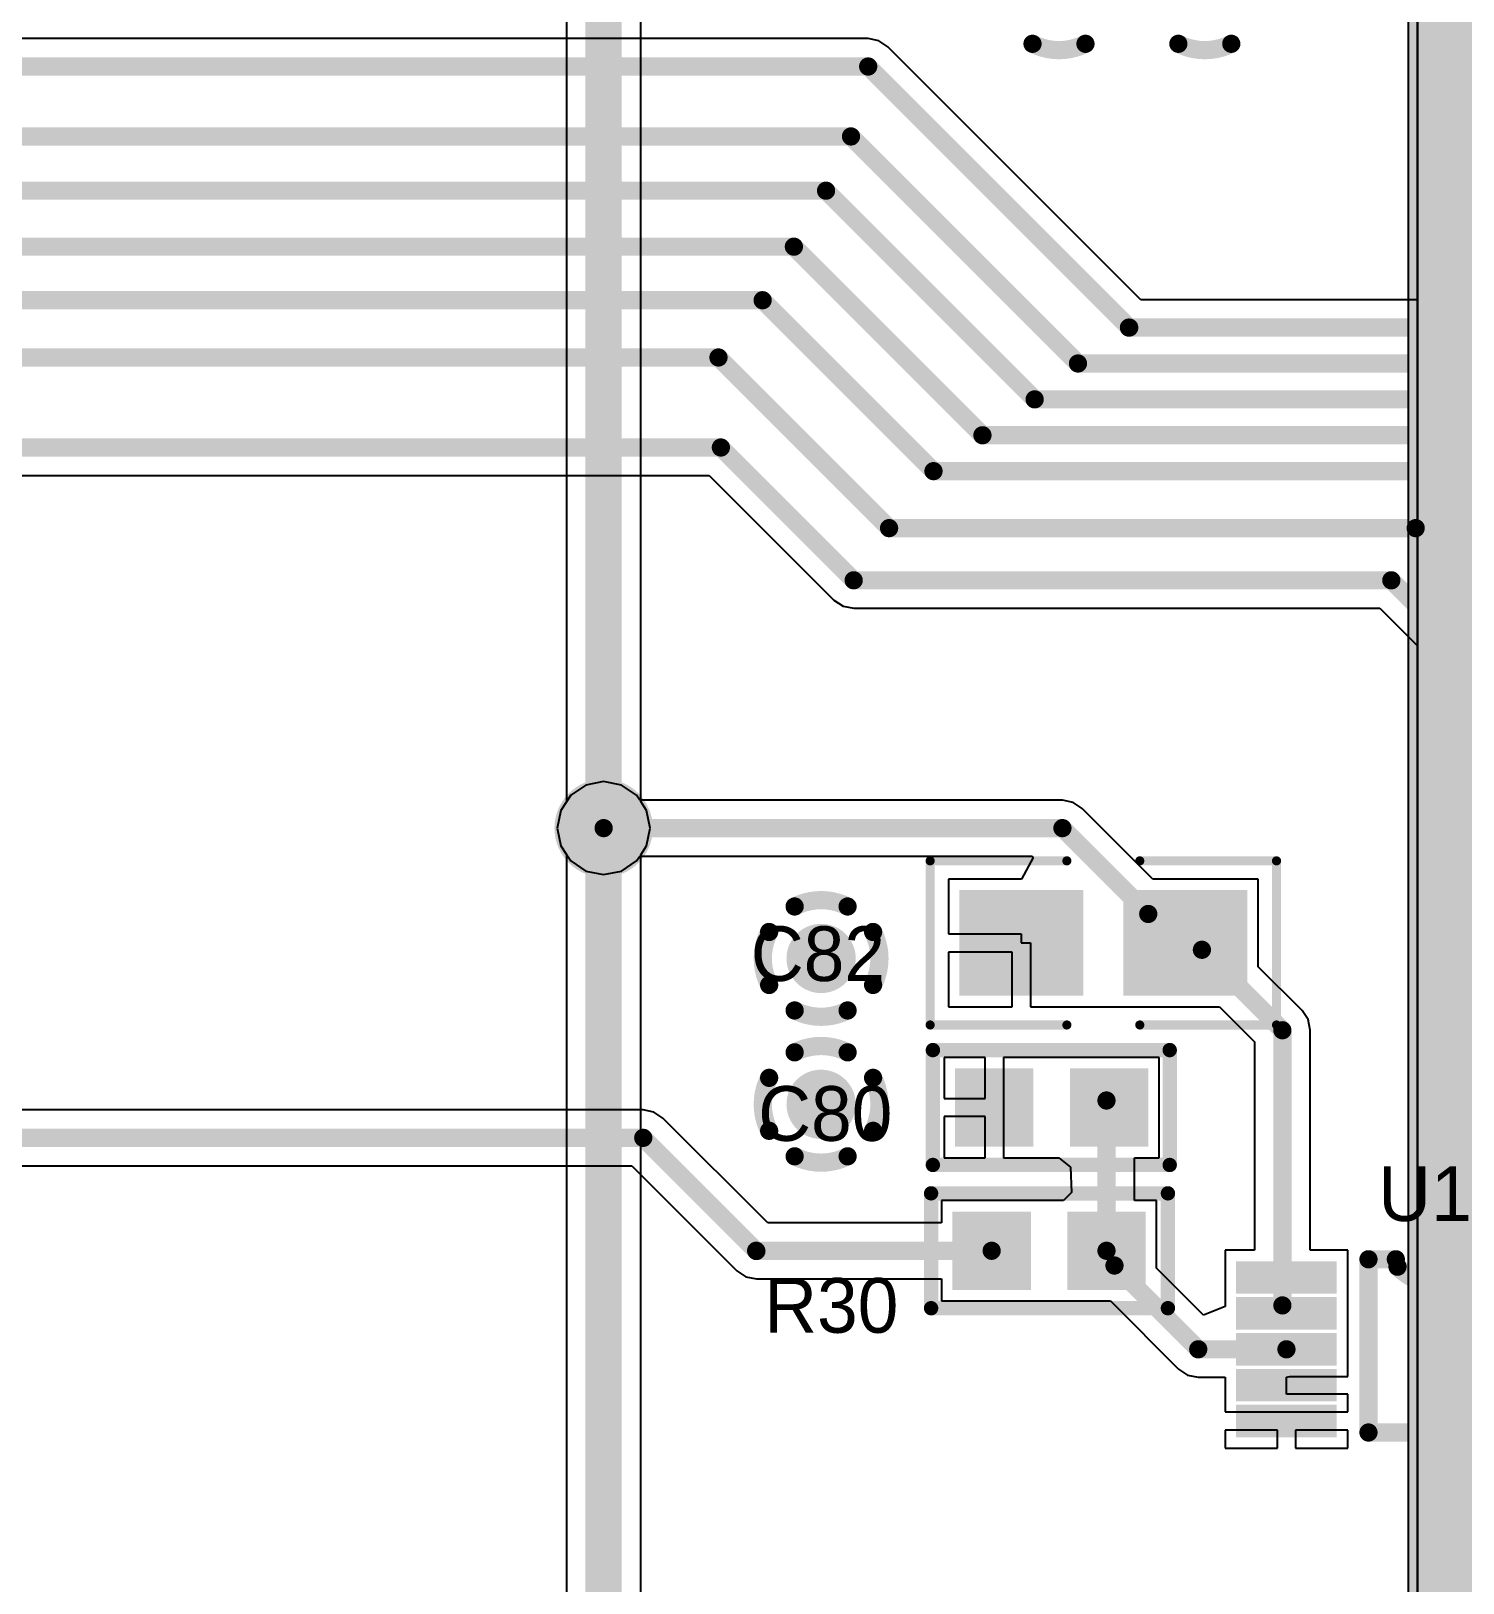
# Model space of a CAD drawing. Header units: millimetres. Extents: x 6.83 to 16.18, y 4.59 to 12.3.
# Drawn here: x 11.572 to 12.358, y 5.958 to 6.809 of the extents above; entities that cross this region are included whole.
import ezdxf

# ---------------------------------------------------------------- set-up
doc = ezdxf.new("R2010")
doc.units = ezdxf.units.MM
doc.header["$MEASUREMENT"] = 0
for name, color, linetype in [('BottomLayer', 5, 'Continuous'), ('BottomSolder', 6, 'Continuous'), ('InternalPlane1', 76, 'Continuous'), ('InternalPlane2', 16, 'Continuous'), ('MultiLayer', 9, 'Continuous'), ('TopLayer', 1, 'Continuous'), ('TopOverlay', 2, 'Continuous'), ('TopPaste', 8, 'Continuous'), ('TopSolder', 216, 'Continuous'), ('ViaHoleLayer', 16, 'Continuous')]:
    doc.layers.add(name, color=color, linetype=linetype)

# ---------------------------------------------------------------- blocks, each defined once
blk = doc.blocks.new('MSOP10_67')
at = {"layer": 'TopLayer'}
for points in [[(-0.11862, 0.06708), (-0.07138, 0.06708), (-0.11862, 0.07692), (-0.07138, 0.07692)], [(0.05264, 0.06708), (0.09988, 0.06708), (0.05264, 0.07692), (0.09988, 0.07692)], [(-0.11862, 0.04739), (-0.07138, 0.04739), (-0.11862, 0.05724), (-0.07138, 0.05724)], [(0.05264, 0.04739), (0.09988, 0.04739), (0.05264, 0.05724), (0.09988, 0.05724)], [(-0.11862, 0.02771), (-0.07138, 0.02771), (-0.11862, 0.03755), (-0.07138, 0.03755)], [(0.05264, 0.02771), (0.09988, 0.02771), (0.05264, 0.03755), (0.09988, 0.03755)], [(-0.11862, 0.00802), (-0.07138, 0.00802), (-0.11862, 0.01787), (-0.07138, 0.01787)], [(0.05264, 0.00802), (0.09988, 0.00802), (0.05264, 0.01787), (0.09988, 0.01787)], [(-0.11862, -0.01166), (-0.07138, -0.01166), (-0.11862, -0.00182), (-0.07138, -0.00182)], [(0.05264, -0.01166), (0.09988, -0.01166), (0.05264, -0.00182), (0.09988, -0.00182)]]:
    blk.add_solid(points, dxfattribs=at)
at = {"layer": 'TopOverlay', "const_width": 0.01}
for points in [[(-0.05, 0.082), (-0.035, 0.082)], [(-0.05, -0.013), (-0.05, 0.082)], [(0.02, 0.082), (0.035, 0.082)], [(0.035, -0.013), (0.035, 0.082)], [(-0.05, -0.013), (0.035, -0.013)]]:
    blk.add_lwpolyline(points, dxfattribs=at)
at = {"layer": 'TopOverlay', "const_width": 0.005}
for points in [[(-0.0525, 0.082, 1), (-0.0475, 0.082, 1)], [(-0.0525, 0.082, 1), (-0.0475, 0.082, 1)], [(-0.0375, 0.082, 1), (-0.0325, 0.082, 1)], [(0.0175, 0.082, 1), (0.0225, 0.082, 1)], [(0.0325, 0.082, 1), (0.0375, 0.082, 1)], [(0.0325, 0.082, 1), (0.0375, 0.082, 1)], [(-0.03658, 0.07792, 1), (-0.03158, 0.07792, 1)], [(0.01658, 0.07792, 1), (0.02158, 0.07792, 1)], [(-0.0525, -0.013, 1), (-0.0475, -0.013, 1)], [(-0.0525, -0.013, 1), (-0.0475, -0.013, 1)], [(0.0325, -0.013, 1), (0.0375, -0.013, 1)], [(0.0325, -0.013, 1), (0.0375, -0.013, 1)]]:
    blk.add_lwpolyline(points, format="xyb", close=True, dxfattribs=at)
at = {"layer": 'TopOverlay', "const_width": 0.01}
blk.add_lwpolyline([(0.01908, 0.07792, -0.414214), (-0.03408, 0.07792)], format="xyb", dxfattribs=at)
at = {"layer": 'TopPaste'}
for points in [[(-0.11862, 0.06708), (-0.07138, 0.06708), (-0.11862, 0.07692), (-0.07138, 0.07692)], [(0.05264, 0.06708), (0.09988, 0.06708), (0.05264, 0.07692), (0.09988, 0.07692)], [(-0.11862, 0.04739), (-0.07138, 0.04739), (-0.11862, 0.05724), (-0.07138, 0.05724)], [(0.05264, 0.04739), (0.09988, 0.04739), (0.05264, 0.05724), (0.09988, 0.05724)], [(-0.11862, 0.02771), (-0.07138, 0.02771), (-0.11862, 0.03755), (-0.07138, 0.03755)], [(0.05264, 0.02771), (0.09988, 0.02771), (0.05264, 0.03755), (0.09988, 0.03755)], [(-0.11862, 0.00802), (-0.07138, 0.00802), (-0.11862, 0.01787), (-0.07138, 0.01787)], [(0.05264, 0.00802), (0.09988, 0.00802), (0.05264, 0.01787), (0.09988, 0.01787)], [(-0.11862, -0.01166), (-0.07138, -0.01166), (-0.11862, -0.00182), (-0.07138, -0.00182)], [(0.05264, -0.01166), (0.09988, -0.01166), (0.05264, -0.00182), (0.09988, -0.00182)]]:
    blk.add_solid(points, dxfattribs=at)
at = {"layer": 'TopSolder'}
for points in [[(-0.12262, 0.06308), (-0.06738, 0.06308), (-0.12262, 0.08092), (-0.06738, 0.08092)], [(0.04864, 0.06308), (0.10388, 0.06308), (0.04864, 0.08092), (0.10388, 0.08092)], [(-0.12262, 0.04339), (-0.06738, 0.04339), (-0.12262, 0.06124), (-0.06738, 0.06124)], [(0.04864, 0.04339), (0.10388, 0.04339), (0.04864, 0.06124), (0.10388, 0.06124)], [(-0.12262, 0.02371), (-0.06738, 0.02371), (-0.12262, 0.04155), (-0.06738, 0.04155)], [(0.04864, 0.02371), (0.10388, 0.02371), (0.04864, 0.04155), (0.10388, 0.04155)], [(-0.12262, 0.00402), (-0.06738, 0.00402), (-0.12262, 0.02187), (-0.06738, 0.02187)], [(0.04864, 0.00402), (0.10388, 0.00402), (0.04864, 0.02187), (0.10388, 0.02187)], [(-0.12262, -0.01566), (-0.06738, -0.01566), (-0.12262, 0.00218), (-0.06738, 0.00218)], [(0.04864, -0.01566), (0.10388, -0.01566), (0.04864, 0.00218), (0.10388, 0.00218)]]:
    blk.add_solid(points, dxfattribs=at)
blk = doc.blocks.new('0603_78')
at = {"layer": 'TopLayer'}
for points in [[(0.02175, -0.04726), (0.02175, -0.01226), (-0.01325, -0.04726), (-0.01325, -0.01226)], [(0.02175, -0.11026), (0.02175, -0.07526), (-0.01325, -0.11026), (-0.01325, -0.07526)]]:
    blk.add_solid(points, dxfattribs=at)
at = {"layer": 'TopOverlay', "const_width": 0.00787}
for points in [[(-0.02724, -0.12598), (-0.02724, 0.00394)], [(0.03575, 0.00394), (-0.02724, 0.00394)], [(0.03575, -0.12598), (0.03575, 0.00394)], [(0.03575, -0.12598), (-0.02724, -0.12598)]]:
    blk.add_lwpolyline(points, dxfattribs=at)
at = {"layer": 'TopOverlay', "const_width": 0.00394}
for points in [[(-0.02921, 0.00394, 1), (-0.02528, 0.00394, 1)], [(-0.02921, 0.00394, 1), (-0.02528, 0.00394, 1)], [(0.03378, 0.00394, 1), (0.03772, 0.00394, 1)], [(0.03378, 0.00394, 1), (0.03772, 0.00394, 1)], [(-0.02921, -0.12598, 1), (-0.02528, -0.12598, 1)], [(-0.02921, -0.12598, 1), (-0.02528, -0.12598, 1)], [(0.03378, -0.12598, 1), (0.03772, -0.12598, 1)], [(0.03378, -0.12598, 1), (0.03772, -0.12598, 1)]]:
    blk.add_lwpolyline(points, format="xyb", close=True, dxfattribs=at)
at = {"layer": 'TopPaste'}
for points in [[(0.02175, -0.04726), (0.02175, -0.01226), (-0.01325, -0.04726), (-0.01325, -0.01226)], [(0.02175, -0.11026), (0.02175, -0.07526), (-0.01325, -0.11026), (-0.01325, -0.07526)]]:
    blk.add_solid(points, dxfattribs=at)
at = {"layer": 'TopSolder'}
for points in [[(0.02575, -0.05126), (0.02575, -0.00826), (-0.01725, -0.05126), (-0.01725, -0.00826)], [(0.02575, -0.11426), (0.02575, -0.07126), (-0.01725, -0.11426), (-0.01725, -0.07126)]]:
    blk.add_solid(points, dxfattribs=at)
blk = doc.blocks.new('0603_112')
at = {"layer": 'TopLayer'}
for points in [[(0.02175, -0.04726), (0.02175, -0.01226), (-0.01325, -0.04726), (-0.01325, -0.01226)], [(0.02175, -0.11026), (0.02175, -0.07526), (-0.01325, -0.11026), (-0.01325, -0.07526)]]:
    blk.add_solid(points, dxfattribs=at)
at = {"layer": 'TopOverlay', "const_width": 0.00787}
for points in [[(-0.02724, 0.00394), (-0.02724, -0.12598)], [(-0.02724, 0.00394), (0.03575, 0.00394)], [(0.03575, 0.00394), (0.03575, -0.12598)], [(-0.02724, -0.12598), (0.03575, -0.12598)]]:
    blk.add_lwpolyline(points, dxfattribs=at)
at = {"layer": 'TopOverlay', "const_width": 0.00394}
for points in [[(-0.02921, 0.00394, 1), (-0.02528, 0.00394, 1)], [(-0.02921, 0.00394, 1), (-0.02528, 0.00394, 1)], [(0.03378, 0.00394, 1), (0.03772, 0.00394, 1)], [(0.03378, 0.00394, 1), (0.03772, 0.00394, 1)], [(-0.02921, -0.12598, 1), (-0.02528, -0.12598, 1)], [(-0.02921, -0.12598, 1), (-0.02528, -0.12598, 1)], [(0.03378, -0.12598, 1), (0.03772, -0.12598, 1)], [(0.03378, -0.12598, 1), (0.03772, -0.12598, 1)]]:
    blk.add_lwpolyline(points, format="xyb", close=True, dxfattribs=at)
at = {"layer": 'TopPaste'}
for points in [[(0.02175, -0.04726), (0.02175, -0.01226), (-0.01325, -0.04726), (-0.01325, -0.01226)], [(0.02175, -0.11026), (0.02175, -0.07526), (-0.01325, -0.11026), (-0.01325, -0.07526)]]:
    blk.add_solid(points, dxfattribs=at)
at = {"layer": 'TopSolder'}
for points in [[(0.02575, -0.05126), (0.02575, -0.00826), (-0.01725, -0.05126), (-0.01725, -0.00826)], [(0.02575, -0.11426), (0.02575, -0.07126), (-0.01725, -0.11426), (-0.01725, -0.07126)]]:
    blk.add_solid(points, dxfattribs=at)
blk = doc.blocks.new('0805_219')
at = {"layer": 'TopLayer'}
for points in [[(0.03, 0.025), (-0.03, 0.025), (0.03, -0.025), (-0.03, -0.025)], [(0.12, 0.025), (0.06, 0.025), (0.12, -0.025), (0.06, -0.025)]]:
    blk.add_solid(points, dxfattribs=at)
at = {"layer": 'TopOverlay', "const_width": 0.005}
for points in [[(-0.05, -0.045), (-0.05, 0.045)], [(-0.05, 0.045), (0.025, 0.045)], [(0.065, 0.045), (0.14, 0.045)], [(0.14, -0.045), (0.14, 0.045)], [(-0.05, -0.045), (0.025, -0.045)], [(0.065, -0.045), (0.14, -0.045)]]:
    blk.add_lwpolyline(points, dxfattribs=at)
at = {"layer": 'TopOverlay', "const_width": 0.0025}
for points in [[(-0.05125, 0.045, 1), (-0.04875, 0.045, 1)], [(-0.05125, 0.045, 1), (-0.04875, 0.045, 1)], [(0.02375, 0.045, 1), (0.02625, 0.045, 1)], [(0.06375, 0.045, 1), (0.06625, 0.045, 1)], [(0.13875, 0.045, 1), (0.14125, 0.045, 1)], [(0.13875, 0.045, 1), (0.14125, 0.045, 1)], [(-0.05125, -0.045, 1), (-0.04875, -0.045, 1)], [(-0.05125, -0.045, 1), (-0.04875, -0.045, 1)], [(0.02375, -0.045, 1), (0.02625, -0.045, 1)], [(0.06375, -0.045, 1), (0.06625, -0.045, 1)], [(0.13875, -0.045, 1), (0.14125, -0.045, 1)], [(0.13875, -0.045, 1), (0.14125, -0.045, 1)]]:
    blk.add_lwpolyline(points, format="xyb", close=True, dxfattribs=at)
at = {"layer": 'TopPaste'}
for points in [[(0.03, 0.025), (-0.03, 0.025), (0.03, -0.025), (-0.03, -0.025)], [(0.12, 0.025), (0.06, 0.025), (0.12, -0.025), (0.06, -0.025)]]:
    blk.add_solid(points, dxfattribs=at)
at = {"layer": 'TopSolder'}
for points in [[(0.034, 0.029), (-0.034, 0.029), (0.034, -0.029), (-0.034, -0.029)], [(0.124, 0.029), (0.056, 0.029), (0.124, -0.029), (0.056, -0.029)]]:
    blk.add_solid(points, dxfattribs=at)

msp = doc.modelspace()

# ---------------------------------------------------------------- linework, layer by layer
at = {"layer": 'BottomLayer'}
for p, q in [((12.3327, 9.18797), (12.3327, 4.85627)), ((11.90659, 6.38663), (11.90659, 7.32088)), ((11.86581, 7.31827), (11.86581, 6.38646)), ((11.86581, 6.38646), (11.8627, 6.38182)), ((11.9098, 6.38182), (11.90659, 6.38663)), ((11.8627, 6.38182), (11.86076, 6.37207)), ((11.91174, 6.37207), (11.9098, 6.38182)), ((11.86076, 6.37207), (11.8627, 6.36231)), ((11.9098, 6.36231), (11.91174, 6.37207)), ((11.8627, 6.36231), (11.86581, 6.35767)), ((11.90659, 6.3575), (11.9098, 6.36231)), ((11.86581, 6.35767), (11.86581, 5.44514)), ((11.90659, 5.44387), (11.90659, 6.3575))]:
    msp.add_line(p, q, dxfattribs=at)
at = {"layer": 'BottomLayer', "const_width": 0.02}
msp.add_lwpolyline([(11.8862, 5.43108), (11.8862, 7.33193)], dxfattribs=at)
at = {"layer": 'BottomLayer', "const_width": 0.015}
for points in [[(11.87875, 6.37207, 1), (11.89375, 6.37207, 1)], [(11.99805, 6.30058, 1), (12.01305, 6.30058, 1)], [(11.99805, 6.22058, 1), (12.01305, 6.22058, 1)]]:
    msp.add_lwpolyline(points, format="xyb", close=True, dxfattribs=at)
at = {"layer": 'BottomSolder', "const_width": 0.019}
for points in [[(11.87675, 6.37207, 1), (11.89575, 6.37207, 1)], [(11.99605, 6.30058, 1), (12.01505, 6.30058, 1)], [(11.99605, 6.22058, 1), (12.01505, 6.22058, 1)]]:
    msp.add_lwpolyline(points, format="xyb", close=True, dxfattribs=at)
at = {"layer": 'InternalPlane1'}
msp.add_line((12.33255, 9.18409), (12.33255, 4.86108), dxfattribs=at)
at = {"layer": 'InternalPlane1', "const_width": 0.03}
msp.add_lwpolyline([(12.34763, 4.83933), (12.34763, 9.18409)], dxfattribs=at)
at = {"layer": 'InternalPlane1', "const_width": 0.01}
for points in [[(12.15057, 6.80224, -0.240079), (12.12152, 6.80224)], [(12.23057, 6.80224, -0.240079), (12.20152, 6.80224)], [(11.99102, 6.32909, -0.240079), (12.02008, 6.32909)], [(11.97704, 6.28605, -0.240079), (11.97704, 6.31511)], [(12.03406, 6.31511, -0.240079), (12.03406, 6.28605)], [(12.02008, 6.27207, -0.240079), (11.99102, 6.27207)], [(11.99102, 6.24909, -0.240079), (12.02008, 6.24909)], [(11.97704, 6.20605, -0.240079), (11.97704, 6.23511)], [(12.03406, 6.23511, -0.240079), (12.03406, 6.20605)], [(12.02008, 6.19207, -0.240079), (11.99102, 6.19207)]]:
    msp.add_lwpolyline(points, format="xyb", dxfattribs=at)
at = {"layer": 'InternalPlane1'}
for points, const_width in [([(12.11902, 6.80224, 1), (12.12402, 6.80224, 1)], 0.005), ([(12.14807, 6.80224, 1), (12.15307, 6.80224, 1)], 0.005), ([(12.19902, 6.80224, 1), (12.20402, 6.80224, 1)], 0.005), ([(12.22807, 6.80224, 1), (12.23307, 6.80224, 1)], 0.005), ([(11.87275, 6.37207, 1), (11.89975, 6.37207, 1)], 0.027), ([(11.98852, 6.32909, 1), (11.99352, 6.32909, 1)], 0.005), ([(12.01758, 6.32909, 1), (12.02258, 6.32909, 1)], 0.005), ([(11.97454, 6.31511, 1), (11.97954, 6.31511, 1)], 0.005), ([(12.03156, 6.31511, 1), (12.03656, 6.31511, 1)], 0.005), ([(11.97454, 6.28605, 1), (11.97954, 6.28605, 1)], 0.005), ([(12.03156, 6.28605, 1), (12.03656, 6.28605, 1)], 0.005), ([(11.98852, 6.27207, 1), (11.99352, 6.27207, 1)], 0.005), ([(12.01758, 6.27207, 1), (12.02258, 6.27207, 1)], 0.005), ([(11.98852, 6.24909, 1), (11.99352, 6.24909, 1)], 0.005), ([(12.01758, 6.24909, 1), (12.02258, 6.24909, 1)], 0.005), ([(11.97454, 6.23511, 1), (11.97954, 6.23511, 1)], 0.005), ([(12.03156, 6.23511, 1), (12.03656, 6.23511, 1)], 0.005), ([(11.97454, 6.20605, 1), (11.97954, 6.20605, 1)], 0.005), ([(12.03156, 6.20605, 1), (12.03656, 6.20605, 1)], 0.005), ([(11.98852, 6.19207, 1), (11.99352, 6.19207, 1)], 0.005), ([(12.01758, 6.19207, 1), (12.02258, 6.19207, 1)], 0.005)]:
    msp.add_lwpolyline(points, format="xyb", close=True, dxfattribs=dict(at, const_width=const_width))
at = {"layer": 'InternalPlane2'}
msp.add_line((12.32755, 9.17909), (12.32755, 4.86108), dxfattribs=at)
at = {"layer": 'InternalPlane2', "const_width": 0.03}
msp.add_lwpolyline([(12.34263, 4.84786), (12.34263, 9.17909)], dxfattribs=at)
at = {"layer": 'InternalPlane2', "const_width": 0.01}
for points in [[(12.15057, 6.80224, -0.240079), (12.12152, 6.80224)], [(12.23057, 6.80224, -0.240079), (12.20152, 6.80224)], [(11.99102, 6.32909, -0.240079), (12.02008, 6.32909)], [(11.97704, 6.28605, -0.240079), (11.97704, 6.31511)], [(12.03406, 6.31511, -0.240079), (12.03406, 6.28605)], [(12.02008, 6.27207, -0.240079), (11.99102, 6.27207)], [(11.99102, 6.24909, -0.240079), (12.02008, 6.24909)], [(11.97704, 6.20605, -0.240079), (11.97704, 6.23511)], [(12.03406, 6.23511, -0.240079), (12.03406, 6.20605)], [(12.02008, 6.19207, -0.240079), (11.99102, 6.19207)]]:
    msp.add_lwpolyline(points, format="xyb", dxfattribs=at)
at = {"layer": 'InternalPlane2'}
for points, const_width in [([(12.11902, 6.80224, 1), (12.12402, 6.80224, 1)], 0.005), ([(12.14807, 6.80224, 1), (12.15307, 6.80224, 1)], 0.005), ([(12.19902, 6.80224, 1), (12.20402, 6.80224, 1)], 0.005), ([(12.22807, 6.80224, 1), (12.23307, 6.80224, 1)], 0.005), ([(11.87275, 6.37207, 1), (11.89975, 6.37207, 1)], 0.027), ([(11.98852, 6.32909, 1), (11.99352, 6.32909, 1)], 0.005), ([(12.01758, 6.32909, 1), (12.02258, 6.32909, 1)], 0.005), ([(11.97454, 6.31511, 1), (11.97954, 6.31511, 1)], 0.005), ([(12.03156, 6.31511, 1), (12.03656, 6.31511, 1)], 0.005), ([(11.97454, 6.28605, 1), (11.97954, 6.28605, 1)], 0.005), ([(12.03156, 6.28605, 1), (12.03656, 6.28605, 1)], 0.005), ([(11.98852, 6.27207, 1), (11.99352, 6.27207, 1)], 0.005), ([(12.01758, 6.27207, 1), (12.02258, 6.27207, 1)], 0.005), ([(11.98852, 6.24909, 1), (11.99352, 6.24909, 1)], 0.005), ([(12.01758, 6.24909, 1), (12.02258, 6.24909, 1)], 0.005), ([(11.97454, 6.23511, 1), (11.97954, 6.23511, 1)], 0.005), ([(12.03156, 6.23511, 1), (12.03656, 6.23511, 1)], 0.005), ([(11.97454, 6.20605, 1), (11.97954, 6.20605, 1)], 0.005), ([(12.03156, 6.20605, 1), (12.03656, 6.20605, 1)], 0.005), ([(11.98852, 6.19207, 1), (11.99352, 6.19207, 1)], 0.005), ([(12.01758, 6.19207, 1), (12.02258, 6.19207, 1)], 0.005)]:
    msp.add_lwpolyline(points, format="xyb", close=True, dxfattribs=dict(at, const_width=const_width))
at = {"layer": 'MultiLayer', "const_width": 0.015}
for points in [[(11.87875, 6.37207, 1), (11.89375, 6.37207, 1)], [(11.99805, 6.30058, 1), (12.01305, 6.30058, 1)], [(11.99805, 6.22058, 1), (12.01305, 6.22058, 1)]]:
    msp.add_lwpolyline(points, format="xyb", close=True, dxfattribs=at)
at = {"layer": 'TopLayer'}
for p, q in [((12.33252, 7.4326), (12.33252, 6.66188)), ((12.03138, 6.80507), (10.18496, 6.80507)), ((12.03723, 6.80391), (12.03138, 6.80507)), ((12.04219, 6.80059), (12.03723, 6.80391)), ((12.1809, 6.66188), (12.04219, 6.80059)), ((12.33252, 6.66188), (12.1809, 6.66188)), ((10.868, 6.56554), (11.94422, 6.56554)), ((11.94422, 6.56554), (12.0126, 6.49716)), ((12.0126, 6.49716), (12.01756, 6.49385)), ((12.01756, 6.49385), (12.02341, 6.49268)), ((12.02341, 6.49268), (12.31203, 6.49268)), ((12.31203, 6.49268), (12.33252, 6.47219)), ((12.33252, 6.47219), (12.33252, 5.73505)), ((11.8765, 6.39562), (11.86823, 6.39009)), ((11.88625, 6.39756), (11.8765, 6.39562)), ((11.89601, 6.39562), (11.88625, 6.39756)), ((11.90428, 6.39009), (11.89601, 6.39562)), ((11.86823, 6.39009), (11.8627, 6.38182)), ((11.9061, 6.38736), (11.90428, 6.39009)), ((12.13793, 6.38736), (11.9061, 6.38736)), ((12.14379, 6.3862), (12.13793, 6.38736)), ((12.14875, 6.38288), (12.14379, 6.3862)), ((11.8627, 6.38182), (11.86076, 6.37207)), ((12.18751, 6.34411), (12.14875, 6.38288)), ((11.86076, 6.37207), (11.8627, 6.36231)), ((11.8627, 6.36231), (11.86823, 6.35404)), ((11.86823, 6.35404), (11.8765, 6.34852)), ((11.89601, 6.34852), (11.90428, 6.35404)), ((11.90428, 6.35404), (11.9061, 6.35677)), ((11.9061, 6.35677), (12.12128, 6.35677)), ((12.12185, 6.35593), (12.11554, 6.34411)), ((12.12128, 6.35677), (12.12185, 6.35593)), ((11.8765, 6.34852), (11.88625, 6.34658)), ((11.88625, 6.34658), (11.89601, 6.34852)), ((12.11554, 6.34411), (12.07537, 6.34411)), ((12.07537, 6.34411), (12.07537, 6.31411)), ((12.24537, 6.34411), (12.18751, 6.34411)), ((12.24537, 6.29605), (12.24537, 6.34411)), ((12.07537, 6.31411), (12.11537, 6.31411)), ((12.11537, 6.31411), (12.11537, 6.30911)), ((12.11537, 6.30911), (12.12037, 6.30911)), ((12.12037, 6.30911), (12.12037, 6.27411)), ((12.11037, 6.30411), (12.07537, 6.30411)), ((12.07537, 6.30411), (12.07537, 6.27411)), ((12.11037, 6.27411), (12.11037, 6.30411)), ((12.26941, 6.27201), (12.24537, 6.29605)), ((12.07537, 6.27411), (12.11037, 6.27411)), ((12.12037, 6.27411), (12.15537, 6.27411)), ((12.15537, 6.27411), (12.15537, 6.27411)), ((12.15537, 6.27411), (12.16537, 6.27411)), ((12.16537, 6.27411), (12.16537, 6.27411)), ((12.16537, 6.27411), (12.16718, 6.27411)), ((12.16718, 6.27411), (12.22405, 6.27411)), ((12.22405, 6.27411), (12.2433, 6.25486)), ((12.27273, 6.26705), (12.26941, 6.27201)), ((12.27389, 6.2612), (12.27273, 6.26705)), ((12.27389, 6.14051), (12.27389, 6.2612)), ((12.2433, 6.25486), (12.2433, 6.14051)), ((12.09556, 6.24632), (12.07306, 6.24632)), ((12.07306, 6.24632), (12.07306, 6.22382)), ((12.09556, 6.22382), (12.09556, 6.24632)), ((12.12424, 6.24632), (12.10556, 6.24632)), ((12.10556, 6.24632), (12.10556, 6.21882)), ((12.12806, 6.24632), (12.12424, 6.24632)), ((12.13987, 6.24632), (12.12806, 6.24632)), ((12.19106, 6.24632), (12.13987, 6.24632)), ((12.19106, 6.19132), (12.19106, 6.24632)), ((12.07306, 6.22382), (12.09556, 6.22382)), ((11.90798, 6.21748), (11.37786, 6.21748)), ((11.91383, 6.21632), (11.90798, 6.21748)), ((11.9188, 6.213), (11.91383, 6.21632)), ((12.09556, 6.21382), (12.07306, 6.21382)), ((12.07306, 6.21382), (12.07306, 6.19132)), ((12.09556, 6.19132), (12.09556, 6.21382)), ((12.10556, 6.21882), (12.10556, 6.19132)), ((11.97625, 6.15555), (11.9188, 6.213)), ((12.07306, 6.19132), (12.09556, 6.19132)), ((12.10556, 6.19132), (12.12424, 6.19132)), ((12.12424, 6.19132), (12.13605, 6.19132)), ((12.13605, 6.19132), (12.14236, 6.18608)), ((12.17739, 6.16776), (12.17739, 6.19132)), ((12.17739, 6.19132), (12.19106, 6.19132)), ((11.42758, 6.1869), (11.90165, 6.1869)), ((11.90165, 6.1869), (11.9591, 6.12944)), ((12.14236, 6.18608), (12.14287, 6.17218)), ((12.14287, 6.17218), (12.13845, 6.16776)), ((12.12279, 6.16776), (12.07161, 6.16776)), ((12.07161, 6.16776), (12.07161, 6.15555)), ((12.12661, 6.16776), (12.12279, 6.16776)), ((12.13845, 6.16776), (12.12661, 6.16776)), ((12.1896, 6.16776), (12.17739, 6.16776)), ((12.1896, 6.13068), (12.1896, 6.16776)), ((12.07161, 6.15555), (11.97625, 6.15555)), ((12.2433, 6.14051), (12.22721, 6.14051)), ((12.22721, 6.14051), (12.22721, 6.10966)), ((12.29445, 6.14051), (12.27389, 6.14051)), ((12.29445, 6.09098), (12.29445, 6.14051)), ((11.9591, 6.12944), (11.9591, 6.12944)), ((11.9591, 6.12944), (11.95923, 6.12931)), ((11.95923, 6.12931), (11.96419, 6.126)), ((12.2154, 6.10489), (12.1896, 6.13068)), ((11.96419, 6.126), (11.97005, 6.12483)), ((11.97005, 6.12483), (11.97071, 6.12496)), ((11.97071, 6.12496), (12.07161, 6.12496)), ((12.07161, 6.12496), (12.07161, 6.11276)), ((12.07161, 6.11276), (12.12279, 6.11276)), ((12.12279, 6.11276), (12.1346, 6.11276)), ((12.1346, 6.11276), (12.13842, 6.11276)), ((12.13842, 6.11276), (12.16427, 6.11276)), ((12.16427, 6.11276), (12.20162, 6.0754)), ((12.22721, 6.10966), (12.2154, 6.10489)), ((12.29445, 6.07129), (12.29445, 6.09098)), ((12.20162, 6.0754), (12.20659, 6.07209)), ((12.20659, 6.07209), (12.21244, 6.07092)), ((12.21244, 6.07092), (12.22721, 6.07092)), ((12.22721, 6.07092), (12.22721, 6.05185)), ((12.26083, 6.07092), (12.2627, 6.07129)), ((12.26083, 6.06153), (12.26083, 6.07092)), ((12.2627, 6.07129), (12.29445, 6.07129)), ((12.29445, 6.06153), (12.26083, 6.06153)), ((12.29445, 6.05185), (12.29445, 6.06153)), ((12.22721, 6.05185), (12.29445, 6.05185)), ((12.25583, 6.04185), (12.22721, 6.04185)), ((12.22721, 6.04185), (12.22721, 6.03193)), ((12.25583, 6.03193), (12.25583, 6.04185)), ((12.29445, 6.04185), (12.26583, 6.04185)), ((12.26583, 6.04185), (12.26583, 6.03193)), ((12.29445, 6.03193), (12.29445, 6.04185)), ((12.22721, 6.03193), (12.25583, 6.03193)), ((12.26583, 6.03193), (12.29445, 6.03193))]:
    msp.add_line(p, q, dxfattribs=at)
for points, const_width in [([(10.17863, 6.78978), (12.03138, 6.78978)], 0.01), ([(12.03138, 6.78978), (12.17457, 6.64659)], 0.01), ([(10.12496, 6.75142), (12.02194, 6.75142)], 0.01), ([(12.02194, 6.75142), (12.14646, 6.6269)], 0.01), ([(10.11806, 6.72166), (12.00826, 6.72166)], 0.01), ([(12.00826, 6.72166), (12.1227, 6.60722)], 0.01), ([(10.24567, 6.69096), (11.99062, 6.69096)], 0.01), ([(11.99062, 6.69096), (12.09405, 6.58753)], 0.01), ([(10.29263, 6.66159), (11.97346, 6.66159)], 0.01), ([(11.97346, 6.66159), (12.0672, 6.56785)], 0.01), ([(12.17442, 6.64659), (12.17457, 6.64659)], 0.01), ([(12.17457, 6.64659), (13.47011, 6.64659)], 0.01), ([(10.32416, 6.6302), (11.94924, 6.6302)], 0.01), ([(11.94924, 6.6302), (12.04284, 6.5366)], 0.01), ([(12.14646, 6.6269), (13.47011, 6.6269)], 0.01), ([(12.1227, 6.60722), (13.47011, 6.60722)], 0.01), ([(12.09405, 6.58753), (13.47011, 6.58753)], 0.01), ([(10.84695, 6.58083), (11.95056, 6.58083)], 0.01), ([(11.95056, 6.58083), (12.02341, 6.50798)], 0.01), ([(12.0672, 6.56785), (13.47011, 6.56785)], 0.01), ([(12.04284, 6.5366), (12.33173, 6.5366)], 0.01), ([(12.33173, 6.5366), (12.61201, 6.25632)], 0.01), ([(12.02341, 6.50798), (12.31836, 6.50798)], 0.01), ([(12.31836, 6.50798), (12.60651, 6.21983)], 0.01), ([(11.88625, 6.37207), (12.13793, 6.37207)], 0.01), ([(12.13793, 6.37207), (12.18501, 6.32499)], 0.01), ([(12.21445, 6.30534), (12.21445, 6.30812)], 0.02), ([(12.21445, 6.30534), (12.2586, 6.2612)], 0.01), ([(12.2586, 6.1103), (12.2586, 6.2612)], 0.01), ([(12.1621, 6.14026), (12.1621, 6.22268)], 0.01), ([(11.27483, 6.20219), (11.90798, 6.20219)], 0.01), ([(11.90798, 6.20219), (11.96991, 6.14026)], 0.01), ([(11.96991, 6.14026), (12.09911, 6.14026)], 0.01), ([(11.96991, 6.14026), (11.97005, 6.14013)], 0.01), ([(12.16649, 6.13216), (12.21244, 6.08622)], 0.01), ([(12.21244, 6.08622), (12.26083, 6.08622)], 0.01)]:
    msp.add_lwpolyline(points, dxfattribs=dict(at, const_width=const_width))
for points, const_width in [([(12.02888, 6.78978, 1), (12.03388, 6.78978, 1)], 0.005), ([(12.02888, 6.78978, 1), (12.03388, 6.78978, 1)], 0.005), ([(12.01944, 6.75142, 1), (12.02444, 6.75142, 1)], 0.005), ([(12.01944, 6.75142, 1), (12.02444, 6.75142, 1)], 0.005), ([(12.00576, 6.72166, 1), (12.01076, 6.72166, 1)], 0.005), ([(12.00576, 6.72166, 1), (12.01076, 6.72166, 1)], 0.005), ([(11.98812, 6.69096, 1), (11.99312, 6.69096, 1)], 0.005), ([(11.98812, 6.69096, 1), (11.99312, 6.69096, 1)], 0.005), ([(11.97096, 6.66159, 1), (11.97596, 6.66159, 1)], 0.005), ([(11.97096, 6.66159, 1), (11.97596, 6.66159, 1)], 0.005), ([(12.17192, 6.64659, 1), (12.17692, 6.64659, 1)], 0.005), ([(12.17207, 6.64659, 1), (12.17707, 6.64659, 1)], 0.005), ([(12.17207, 6.64659, 1), (12.17707, 6.64659, 1)], 0.005), ([(12.17207, 6.64659, 1), (12.17707, 6.64659, 1)], 0.005), ([(11.94674, 6.6302, 1), (11.95174, 6.6302, 1)], 0.005), ([(11.94674, 6.6302, 1), (11.95174, 6.6302, 1)], 0.005), ([(12.14396, 6.6269, 1), (12.14896, 6.6269, 1)], 0.005), ([(12.14396, 6.6269, 1), (12.14896, 6.6269, 1)], 0.005), ([(12.1202, 6.60722, 1), (12.1252, 6.60722, 1)], 0.005), ([(12.1202, 6.60722, 1), (12.1252, 6.60722, 1)], 0.005), ([(12.09155, 6.58753, 1), (12.09655, 6.58753, 1)], 0.005), ([(12.09155, 6.58753, 1), (12.09655, 6.58753, 1)], 0.005), ([(11.94806, 6.58083, 1), (11.95306, 6.58083, 1)], 0.005), ([(11.94806, 6.58083, 1), (11.95306, 6.58083, 1)], 0.005), ([(12.0647, 6.56785, 1), (12.0697, 6.56785, 1)], 0.005), ([(12.0647, 6.56785, 1), (12.0697, 6.56785, 1)], 0.005), ([(12.04034, 6.5366, 1), (12.04534, 6.5366, 1)], 0.005), ([(12.04034, 6.5366, 1), (12.04534, 6.5366, 1)], 0.005), ([(12.32923, 6.5366, 1), (12.33423, 6.5366, 1)], 0.005), ([(12.32923, 6.5366, 1), (12.33423, 6.5366, 1)], 0.005), ([(12.02091, 6.50798, 1), (12.02591, 6.50798, 1)], 0.005), ([(12.02091, 6.50798, 1), (12.02591, 6.50798, 1)], 0.005), ([(12.31586, 6.50798, 1), (12.32086, 6.50798, 1)], 0.005), ([(12.31586, 6.50798, 1), (12.32086, 6.50798, 1)], 0.005), ([(11.87875, 6.37207, 1), (11.89375, 6.37207, 1)], 0.015), ([(11.88375, 6.37207, 1), (11.88875, 6.37207, 1)], 0.005), ([(12.13543, 6.37207, 1), (12.14043, 6.37207, 1)], 0.005), ([(12.13543, 6.37207, 1), (12.14043, 6.37207, 1)], 0.005), ([(12.18251, 6.32499, 1), (12.18751, 6.32499, 1)], 0.005), ([(12.20945, 6.30812, 1), (12.21945, 6.30812, 1)], 0.01), ([(11.99805, 6.30058, 1), (12.01305, 6.30058, 1)], 0.015), ([(12.20945, 6.30534, 1), (12.21945, 6.30534, 1)], 0.01), ([(12.21195, 6.30534, 1), (12.21695, 6.30534, 1)], 0.005), ([(12.2561, 6.2612, 1), (12.2611, 6.2612, 1)], 0.005), ([(12.2561, 6.2612, 1), (12.2611, 6.2612, 1)], 0.005), ([(11.99805, 6.22058, 1), (12.01305, 6.22058, 1)], 0.015), ([(12.1596, 6.22268, 1), (12.1646, 6.22268, 1)], 0.005), ([(11.90548, 6.20219, 1), (11.91048, 6.20219, 1)], 0.005), ([(11.90548, 6.20219, 1), (11.91048, 6.20219, 1)], 0.005), ([(11.96741, 6.14026, 1), (11.97241, 6.14026, 1)], 0.005), ([(11.96741, 6.14026, 1), (11.97241, 6.14026, 1)], 0.005), ([(11.96741, 6.14026, 1), (11.97241, 6.14026, 1)], 0.005), ([(11.96755, 6.14013, 1), (11.97255, 6.14013, 1)], 0.005), ([(12.09661, 6.14026, 1), (12.10161, 6.14026, 1)], 0.005), ([(12.1596, 6.14026, 1), (12.1646, 6.14026, 1)], 0.005), ([(12.16399, 6.13216, 1), (12.16899, 6.13216, 1)], 0.005), ([(12.2561, 6.1103, 1), (12.2611, 6.1103, 1)], 0.005), ([(12.20994, 6.08622, 1), (12.21494, 6.08622, 1)], 0.005), ([(12.20994, 6.08622, 1), (12.21494, 6.08622, 1)], 0.005), ([(12.25833, 6.08622, 1), (12.26333, 6.08622, 1)], 0.005)]:
    msp.add_lwpolyline(points, format="xyb", close=True, dxfattribs=dict(at, const_width=const_width))
at = {"layer": 'TopSolder', "const_width": 0.019}
for points in [[(11.87675, 6.37207, 1), (11.89575, 6.37207, 1)], [(11.99605, 6.30058, 1), (12.01505, 6.30058, 1)], [(11.99605, 6.22058, 1), (12.01505, 6.22058, 1)]]:
    msp.add_lwpolyline(points, format="xyb", close=True, dxfattribs=at)
at = {"layer": 'ViaHoleLayer', "const_width": 0.007}
for points in [[(11.88275, 6.37207, 1), (11.88975, 6.37207, 1)], [(12.00205, 6.30058, 1), (12.00905, 6.30058, 1)], [(12.00205, 6.22058, 1), (12.00905, 6.22058, 1)]]:
    msp.add_lwpolyline(points, format="xyb", close=True, dxfattribs=at)

# ---------------------------------------------------------------- block references
for name, p, rotation in [('0805_219', (12.11537, 6.30911), 360), ('0603_112', (12.0708, 6.21457), 90), ('0603_78', (12.19186, 6.14451), 270), ('MSOP10_67', (12.35583, 6.05359), 360)]:
    msp.add_blockref(name, p, dxfattribs=dict(rotation=rotation))

# ---------------------------------------------------------------- texts
at = {"layer": 'TopOverlay'}
for s, p in [('C82', (11.96701, 6.2882)), ('C80', (11.97105, 6.20054)), ('U10', (12.31122, 6.15658)), ('R30', (11.97435, 6.0953))]:
    msp.add_text(s, height=0.03, dxfattribs=at).set_placement(p)

doc.saveas('drawing.dxf')
